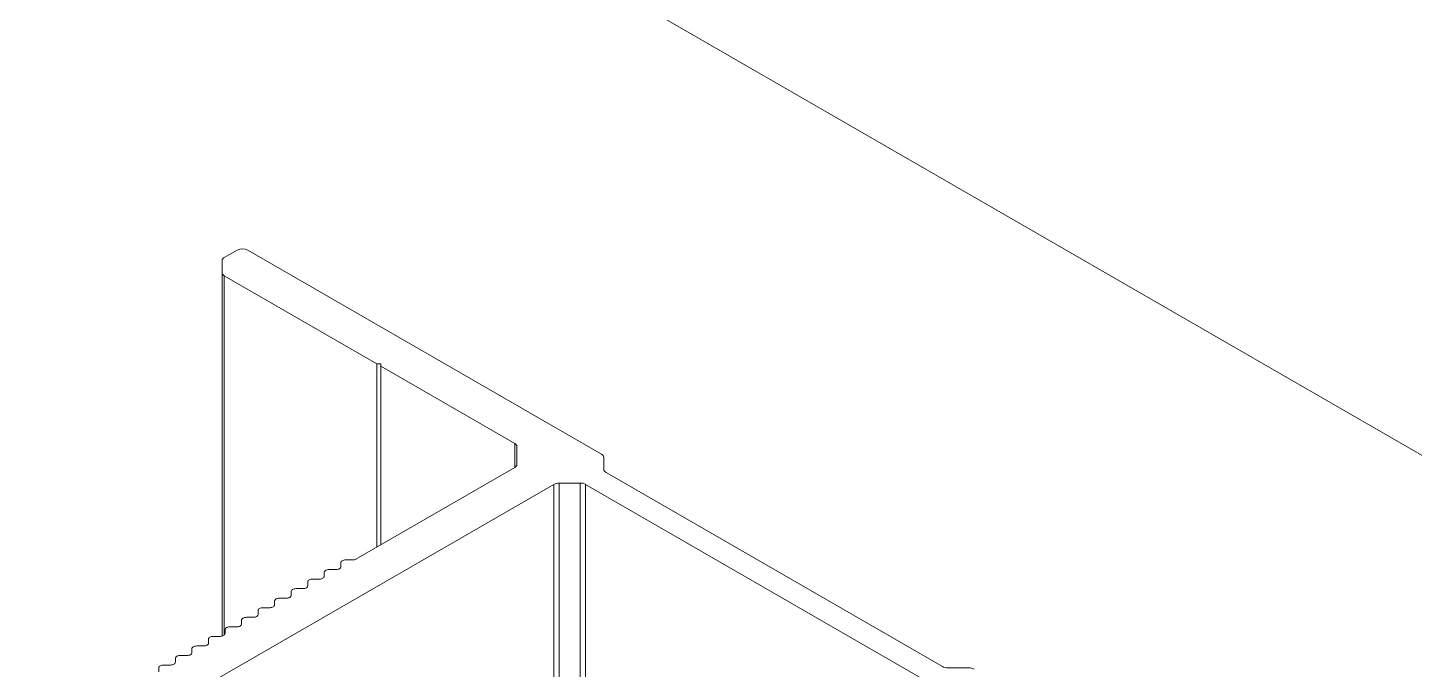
# Model space of a CAD drawing. Header units: millimetres. Extents: x 39 to 459, y 26 to 647.
# Drawn here: x 89.219 to 91.376, y 255.446 to 256.445 of the extents above; entities that cross this region are included whole.
import ezdxf

# ---------------------------------------------------------------- set-up
doc = ezdxf.new("R2010")
doc.units = ezdxf.units.MM
doc.layers.add('ANTET', color=7, linetype='Continuous')

# ---------------------------------------------------------------- blocks, each defined once
blk = doc.blocks.new('Griyaj Montajı')
at = {"color": 7, "linetype": 'Continuous', "lineweight": 15}
for p, q in [((11080.9452, 2143.6646), (11047.0041, 2163.2584)), ((11072.4794, 2147.7843), (11072.4992, 2147.7957)), ((11073.0663, 2147.4781), (11072.5162, 2147.7957)), ((11072.4759, 2147.7606), (11072.4759, 2147.7794)), ((11072.4759, 2147.7606), (11072.4759, 2147.1949)), ((11072.7166, 2147.6188), (11072.4794, 2147.7558)), ((11072.723, 2147.6188), (11072.7166, 2147.6188)), ((11072.7166, 2147.6188), (11072.7166, 2147.3335)), ((11072.723, 2147.6188), (11072.723, 2147.6151)), ((11072.9313, 2147.4949), (11072.723, 2147.6151)), ((11072.723, 2147.6151), (11072.723, 2147.3371)), ((11072.9348, 2147.4623), (11072.9348, 2147.49)), ((11073.0698, 2147.4732), (11073.0698, 2147.4545)), ((11072.9313, 2147.4574), (11072.6843, 2147.3148)), ((11073.0734, 2147.4496), (11073.5967, 2147.1475)), ((11072.9921, 2147.4312), (11072.2298, 2146.9912)), ((11073.0331, 2147.4333), (11073.0006, 2147.4333)), ((11073.0415, 2147.4312), (11073.5648, 2147.1291)), ((11072.6425, 2147.2987), (11072.6533, 2147.2987)), ((11072.6608, 2147.303), (11072.6608, 2147.3092)), ((11072.6683, 2147.3135), (11072.679, 2147.3135)), ((11072.6093, 2147.2733), (11072.6093, 2147.2795)), ((11072.6168, 2147.2838), (11072.6275, 2147.2838)), ((11072.635, 2147.2881), (11072.635, 2147.2943)), ((11072.5652, 2147.2541), (11072.576, 2147.2541)), ((11072.5835, 2147.2584), (11072.5835, 2147.2646)), ((11072.591, 2147.2689), (11072.6018, 2147.2689)), ((11072.532, 2147.2286), (11072.532, 2147.2349)), ((11072.5395, 2147.2392), (11072.5502, 2147.2392)), ((11072.5577, 2147.2435), (11072.5577, 2147.2497)), ((11072.5062, 2147.2138), (11072.5062, 2147.22)), ((11072.5137, 2147.2243), (11072.5245, 2147.2243)), ((11072.4547, 2147.184), (11072.4547, 2147.1902)), ((11072.4622, 2147.1946), (11072.473, 2147.1946)), ((11072.4805, 2147.1989), (11072.4805, 2147.2051)), ((11072.488, 2147.2094), (11072.4987, 2147.2094)), ((11072.429, 2147.1692), (11072.429, 2147.1754)), ((11072.4365, 2147.1797), (11072.4472, 2147.1797)), ((11072.3849, 2147.15), (11072.3957, 2147.15)), ((11072.4032, 2147.1543), (11072.4032, 2147.1605)), ((11072.4107, 2147.1648), (11072.4215, 2147.1648)), ((11072.3774, 2147.1394), (11072.3774, 2147.1456)), ((11073.6376, 2147.1455), (11073.6051, 2147.1455))]:
    blk.add_line(p, q, dxfattribs=at)
at = {"color": 8, "linetype": 'Continuous', "lineweight": 15}
for p, q in [((11072.4794, 2147.7558), (11072.4794, 2147.1967)), ((11072.9313, 2147.4949), (11072.9313, 2147.4574)), ((11072.9921, 2147.4312), (11072.9921, 2146.7699)), ((11073.0006, 2147.4333), (11073.0006, 2146.7748)), ((11073.0331, 2147.4333), (11073.0331, 2146.7936)), ((11073.0415, 2147.4312), (11073.0415, 2146.7985))]:
    blk.add_line(p, q, dxfattribs=at)
at = {"color": 7, "linetype": 'Continuous', "lineweight": 15, "flags": 128}
for points in [[(11072.635, 2147.2943), (11072.6352, 2147.2952), (11072.6356, 2147.296), (11072.6363, 2147.2967), (11072.6372, 2147.2974), (11072.6384, 2147.2979), (11072.6396, 2147.2983), (11072.6411, 2147.2986), (11072.6425, 2147.2987)], [(11072.6533, 2147.2987), (11072.6547, 2147.2987), (11072.6561, 2147.299), (11072.6574, 2147.2994), (11072.6586, 2147.2999), (11072.6595, 2147.3006), (11072.6602, 2147.3013), (11072.6606, 2147.3022), (11072.6608, 2147.303)], [(11072.6608, 2147.3092), (11072.6609, 2147.31), (11072.6613, 2147.3109), (11072.662, 2147.3116), (11072.663, 2147.3123), (11072.6641, 2147.3128), (11072.6654, 2147.3132), (11072.6668, 2147.3135), (11072.6683, 2147.3135)], [(11072.6093, 2147.2795), (11072.6094, 2147.2803), (11072.6098, 2147.2811), (11072.6105, 2147.2819), (11072.6115, 2147.2825), (11072.6126, 2147.2831), (11072.6139, 2147.2835), (11072.6153, 2147.2837), (11072.6168, 2147.2838)], [(11072.6275, 2147.2838), (11072.629, 2147.2839), (11072.6304, 2147.2841), (11072.6317, 2147.2845), (11072.6328, 2147.2851), (11072.6338, 2147.2857), (11072.6344, 2147.2865), (11072.6349, 2147.2873), (11072.635, 2147.2881)], [(11072.5577, 2147.2497), (11072.5579, 2147.2506), (11072.5583, 2147.2514), (11072.559, 2147.2521), (11072.5599, 2147.2528), (11072.5611, 2147.2533), (11072.5624, 2147.2537), (11072.5638, 2147.254), (11072.5652, 2147.2541)], [(11072.576, 2147.2541), (11072.5775, 2147.2541), (11072.5789, 2147.2544), (11072.5802, 2147.2548), (11072.5813, 2147.2553), (11072.5822, 2147.256), (11072.5829, 2147.2567), (11072.5834, 2147.2575), (11072.5835, 2147.2584)], [(11072.5835, 2147.2646), (11072.5836, 2147.2654), (11072.5841, 2147.2663), (11072.5848, 2147.267), (11072.5857, 2147.2677), (11072.5868, 2147.2682), (11072.5881, 2147.2686), (11072.5895, 2147.2688), (11072.591, 2147.2689)], [(11072.6018, 2147.2689), (11072.6032, 2147.269), (11072.6046, 2147.2693), (11072.6059, 2147.2697), (11072.6071, 2147.2702), (11072.608, 2147.2709), (11072.6087, 2147.2716), (11072.6091, 2147.2724), (11072.6093, 2147.2733)], [(11072.532, 2147.2349), (11072.5321, 2147.2357), (11072.5326, 2147.2365), (11072.5333, 2147.2373), (11072.5342, 2147.2379), (11072.5353, 2147.2385), (11072.5366, 2147.2389), (11072.538, 2147.2391), (11072.5395, 2147.2392)], [(11072.5502, 2147.2392), (11072.5517, 2147.2393), (11072.5531, 2147.2395), (11072.5544, 2147.2399), (11072.5556, 2147.2405), (11072.5565, 2147.2411), (11072.5572, 2147.2419), (11072.5576, 2147.2427), (11072.5577, 2147.2435)], [(11072.4987, 2147.2094), (11072.5002, 2147.2095), (11072.5016, 2147.2098), (11072.5029, 2147.2102), (11072.504, 2147.2107), (11072.505, 2147.2114), (11072.5057, 2147.2121), (11072.5061, 2147.2129), (11072.5062, 2147.2138)], [(11072.5062, 2147.22), (11072.5064, 2147.2208), (11072.5068, 2147.2216), (11072.5075, 2147.2224), (11072.5084, 2147.223), (11072.5096, 2147.2236), (11072.5109, 2147.224), (11072.5123, 2147.2242), (11072.5137, 2147.2243)], [(11072.5245, 2147.2243), (11072.526, 2147.2244), (11072.5274, 2147.2246), (11072.5287, 2147.225), (11072.5298, 2147.2256), (11072.5307, 2147.2262), (11072.5314, 2147.227), (11072.5318, 2147.2278), (11072.532, 2147.2286)], [(11072.4547, 2147.1902), (11072.4549, 2147.1911), (11072.4553, 2147.1919), (11072.456, 2147.1927), (11072.4569, 2147.1933), (11072.4581, 2147.1938), (11072.4593, 2147.1942), (11072.4608, 2147.1945), (11072.4622, 2147.1946)], [(11072.473, 2147.1946), (11072.4744, 2147.1947), (11072.4758, 2147.1949), (11072.4771, 2147.1953), (11072.4783, 2147.1958), (11072.4792, 2147.1965), (11072.4799, 2147.1973), (11072.4803, 2147.1981), (11072.4805, 2147.1989)], [(11072.4805, 2147.2051), (11072.4806, 2147.206), (11072.481, 2147.2068), (11072.4817, 2147.2075), (11072.4827, 2147.2082), (11072.4838, 2147.2087), (11072.4851, 2147.2091), (11072.4865, 2147.2094), (11072.488, 2147.2094)], [(11072.4215, 2147.1648), (11072.4229, 2147.1649), (11072.4243, 2147.1652), (11072.4256, 2147.1656), (11072.4268, 2147.1661), (11072.4277, 2147.1668), (11072.4284, 2147.1675), (11072.4288, 2147.1683), (11072.429, 2147.1692)], [(11072.429, 2147.1754), (11072.4291, 2147.1762), (11072.4295, 2147.177), (11072.4302, 2147.1778), (11072.4312, 2147.1784), (11072.4323, 2147.179), (11072.4336, 2147.1794), (11072.435, 2147.1796), (11072.4365, 2147.1797)], [(11072.4472, 2147.1797), (11072.4487, 2147.1798), (11072.4501, 2147.18), (11072.4514, 2147.1804), (11072.4525, 2147.181), (11072.4535, 2147.1816), (11072.4541, 2147.1824), (11072.4546, 2147.1832), (11072.4547, 2147.184)], [(11072.3774, 2147.1456), (11072.3776, 2147.1465), (11072.378, 2147.1473), (11072.3787, 2147.148), (11072.3796, 2147.1487), (11072.3808, 2147.1492), (11072.3821, 2147.1496), (11072.3835, 2147.1499), (11072.3849, 2147.15)], [(11072.3957, 2147.15), (11072.3972, 2147.1501), (11072.3986, 2147.1503), (11072.3999, 2147.1507), (11072.401, 2147.1512), (11072.4019, 2147.1519), (11072.4026, 2147.1526), (11072.4031, 2147.1535), (11072.4032, 2147.1543)], [(11072.4032, 2147.1605), (11072.4033, 2147.1614), (11072.4038, 2147.1622), (11072.4045, 2147.1629), (11072.4054, 2147.1636), (11072.4065, 2147.1641), (11072.4078, 2147.1645), (11072.4092, 2147.1648), (11072.4107, 2147.1648)]]:
    blk.add_lwpolyline(points, dxfattribs=at)
at = {"color": 7, "linetype": 'Continuous', "lineweight": 15}
for centre, radius, start, end in [((11072.5077, 2147.7794), 0.0184, 62.6122, 117.3878), ((11072.4819, 2147.7788), 0.00604, 114.3826, 174.2988), ((11072.4819, 2147.7612), 0.00603, 185.6782, 245.6322), ((11072.9288, 2147.4894), 0.00603, 5.6704, 65.6344), ((11073.0638, 2147.4727), 0.00603, 5.6704, 65.6344), ((11072.9288, 2147.4629), 0.00603, 294.374, 354.3074), ((11073.0758, 2147.4551), 0.00604, 185.7175, 245.6149), ((11073.0002, 2147.4159), 0.0173, 88.8593, 118.0361), ((11073.0334, 2147.416), 0.0173, 61.9572, 91.154), ((11072.6793, 2147.3243), 0.0108, 268.8398, 298.0488), ((11073.6048, 2147.1628), 0.0173, 241.9672, 271.1281), ((11073.638, 2147.1282), 0.0173, 61.9606, 91.1506)]:
    blk.add_arc(centre, radius, start, end, dxfattribs=at)

msp = doc.modelspace()

# ---------------------------------------------------------------- block references
at = {"layer": 'ANTET', "color": 0}
msp.add_blockref('Griyaj Montajı', (-10982.9547, -1891.697), dxfattribs=at)

doc.saveas('drawing.dxf')
